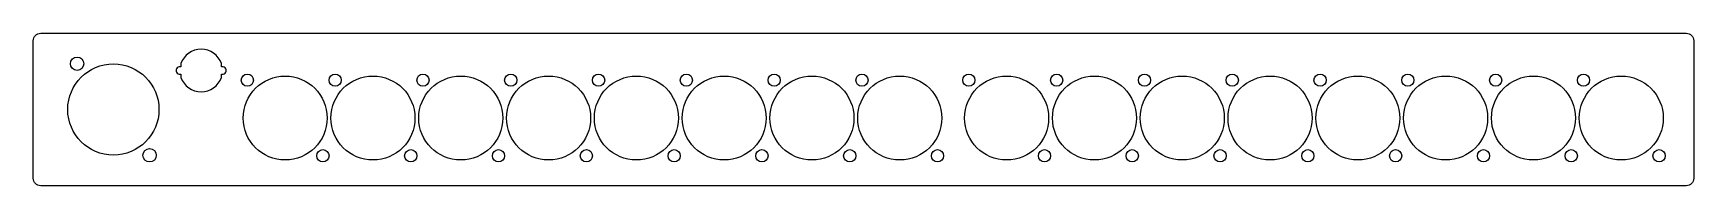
# Model space of a CAD drawing. Header units: millimetres. Extents: x -218 to 218, y -40 to 0.
import ezdxf

# ---------------------------------------------------------------- set-up
doc = ezdxf.new("R2010")
doc.units = ezdxf.units.MM
doc.layers.add('AddOn D-Cut Panel+Powercon', color=7, linetype='Continuous')

msp = doc.modelspace()

# ---------------------------------------------------------------- linework, layer by layer
at = {"layer": 'AddOn D-Cut Panel+Powercon', "color": 4, "linetype": 'Continuous', "transparency": 33554687}
for p, q in [((-215.5, 0), (215.5, 0)), ((-217.5, -38), (-217.5, -2)), ((217.5, -2), (217.5, -38)), ((-178.8, -7.97), (-178.8, -8.83)), ((-168.2, -8.83), (-168.2, -7.97)), ((-180.05, -9.63), (-180.05, -9.93)), ((-178.8, -8.83), (-179.25, -8.83)), ((-179.25, -10.73), (-178.8, -10.73)), ((-178.8, -10.73), (-178.8, -11.58)), ((-167.75, -8.83), (-168.2, -8.83)), ((-168.2, -11.58), (-168.2, -10.73)), ((-168.2, -10.73), (-167.75, -10.73)), ((-166.95, -9.93), (-166.95, -9.63)), ((215.5, -40), (-215.5, -40))]:
    msp.add_line(p, q, dxfattribs=at)
for centre, radius in [((-196.5, -20), 11.95), ((-206, -8), 1.75), ((-161.4, -12.32), 1.6), ((-151.5, -22.23), 11), ((-138.4, -12.32), 1.6), ((-128.5, -22.23), 11), ((-115.4, -12.32), 1.6), ((-105.5, -22.23), 11), ((-92.4, -12.32), 1.6), ((-82.5, -22.23), 11), ((-69.4, -12.32), 1.6), ((-59.5, -22.23), 11), ((-46.4, -12.32), 1.6), ((-36.5, -22.23), 11), ((-23.4, -12.32), 1.6), ((-13.5, -22.23), 11), ((-0.4, -12.32), 1.6), ((9.5, -22.23), 11), ((27.6, -12.32), 1.6), ((37.5, -22.23), 11), ((50.6, -12.32), 1.6), ((60.5, -22.23), 11), ((73.6, -12.32), 1.6), ((83.5, -22.23), 11), ((96.6, -12.32), 1.6), ((106.5, -22.23), 11), ((119.6, -12.32), 1.6), ((129.5, -22.23), 11), ((142.6, -12.32), 1.6), ((152.5, -22.23), 11), ((165.6, -12.32), 1.6), ((175.5, -22.23), 11), ((188.6, -12.32), 1.6), ((198.5, -22.23), 11), ((-187, -32), 1.75), ((-141.6, -32.12), 1.6), ((-118.6, -32.12), 1.6), ((-95.6, -32.12), 1.6), ((-72.6, -32.12), 1.6), ((-49.6, -32.12), 1.6), ((-26.6, -32.12), 1.6), ((-3.6, -32.12), 1.6), ((19.4, -32.12), 1.6), ((47.4, -32.12), 1.6), ((70.4, -32.12), 1.6), ((93.4, -32.12), 1.6), ((116.4, -32.12), 1.6), ((139.4, -32.12), 1.6), ((162.4, -32.12), 1.6), ((185.4, -32.12), 1.6), ((208.4, -32.12), 1.6)]:
    msp.add_circle(centre, radius, dxfattribs=at)
at = {"layer": 'AddOn D-Cut Panel+Powercon', "color": 4, "linetype": 'Continuous', "transparency": 33554687, "extrusion": (0, 0, -1)}
for centre, start, end in [((215.5, -2), 0, 90), ((-215.5, -2), 90, 180), ((215.5, -38), 270, 0), ((-215.5, -38), 180, 270)]:
    msp.add_arc(centre, 2, start, end, dxfattribs=at)
at = {"layer": 'AddOn D-Cut Panel+Powercon', "color": 4, "linetype": 'Continuous', "transparency": 33554687}
for centre, radius, start, end in [((-173.5, -9.78), 5.6, 18.8392, 161.1608), ((-179.25, -9.63), 0.8, 90, 180), ((-179.25, -9.93), 0.8, 180, 270), ((-173.5, -9.78), 5.6, 198.8392, 341.1608), ((-167.75, -9.63), 0.8, 0, 90), ((-167.75, -9.93), 0.8, 270, 0)]:
    msp.add_arc(centre, radius, start, end, dxfattribs=at)

doc.saveas('drawing.dxf')
